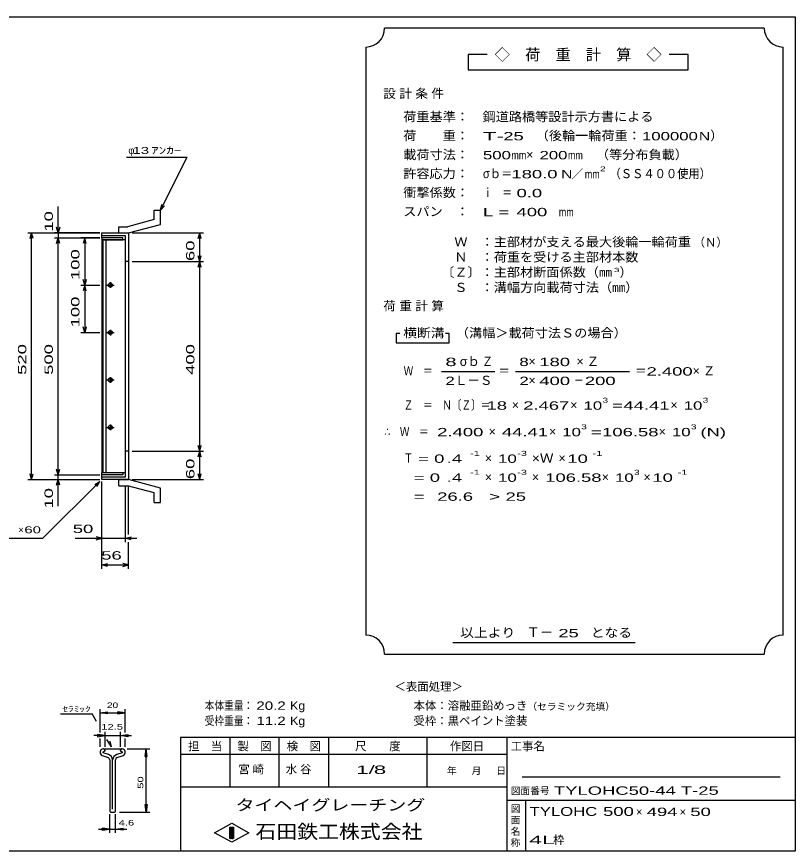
# Model space of a CAD drawing. Units: millimetres, scale not verified. Extents: x -1456 to 1389, y -1026 to 839.
# Drawn here: x -252 to 1389, y -921 to 839 of the extents above; entities that cross this region are included whole.
import ezdxf
from ezdxf.enums import TextEntityAlignment as Align

# ---------------------------------------------------------------- set-up
doc = ezdxf.new("R2010")
doc.units = ezdxf.units.MM
doc.header["$LTSCALE"] = 8
for name, color, linetype, lineweight in [('0_2', 150, 'Continuous', 25), ('16', 3, 'Continuous', 25), ('19', 6, 'Continuous', 25), ('22', 2, 'Continuous', 25), ('32', 4, 'Continuous', 25)]:
    doc.layers.add(name, color=color, linetype=linetype, lineweight=lineweight)
doc.styles.add('ベクトル', font='')
doc.styles.get('ベクトル').set_extended_font_data('ベクトル')

msp = doc.modelspace()

# ---------------------------------------------------------------- linework, layer by layer
at = {"layer": '0_2'}
for p, q in [((-1379.2, 838.8), (1388.8, 838.8)), ((1388.8, 838.8), (1388.8, -921.2)), ((1388.8, -681.2), (92.8, -681.2)), ((92.8, -681.2), (92.8, -921.2)), ((196.8, -681.2), (196.8, -785.2)), ((300.8, -785.2), (300.8, -681.2)), ((404.8, -681.2), (404.8, -785.2)), ((612.8, -785.2), (612.8, -681.2)), ((780.8, -681.2), (780.8, -921.2)), ((780.8, -717.2), (92.8, -717.2)), ((1356.8, -765.2), (812.8, -765.2)), ((92.8, -785.2), (780.8, -785.2)), ((780.8, -813.2), (1388.8, -813.2)), ((820.8, -921.2), (820.8, -813.2)), ((164.8, -882), (200.8, -862)), ((200.8, -862), (236.8, -882)), ((196.8, -870), (204.8, -870)), ((196.8, -894), (196.8, -870)), ((196.8, -870), (198.4, -870)), ((198.4, -870), (198.4, -894)), ((200, -894), (200, -870)), ((200, -870), (201.6, -870)), ((201.6, -870), (201.6, -894)), ((203.2, -894), (203.2, -870)), ((203.2, -870), (204.8, -870)), ((204.8, -870), (204.8, -894)), ((204.8, -870), (204.8, -894)), ((200.8, -902), (164.8, -882)), ((204.8, -894), (196.8, -894)), ((198.4, -894), (200, -894)), ((236.8, -882), (200.8, -902)), ((201.6, -894), (203.2, -894)), ((1388.8, -921.2), (-1379.2, -921.2))]:
    msp.add_line(p, q, dxfattribs=at)
at = {"layer": '16'}
for p, q in [((-29, 372.8), (-73, 372.8)), ((-73, 372.8), (-73, 368.3)), ((-29, 368.3), (-29, 372.8)), ((-73, 368.3), (-29, 368.3)), ((-73, 368.3), (-73, -122.7)), ((-23, 368.3), (-73, 368.3)), ((-71, 368.3), (-71, -122.7)), ((-64, -122.7), (-64, 368.3)), ((-23, -122.7), (-23, 368.3)), ((-63, 272.8), (-47, 272.8)), ((-53, 275.8), (-57, 275.8)), ((-57, 269.8), (-53, 269.8)), ((-55, 278.8), (-55, 266.8)), ((-55, 178.8), (-55, 166.8)), ((-63, 172.8), (-47, 172.8)), ((-53, 175.8), (-57, 175.8)), ((-57, 169.8), (-53, 169.8)), ((-63, 72.8), (-47, 72.8)), ((-53, 75.8), (-57, 75.8)), ((-55, 78.8), (-55, 66.8)), ((-57, 69.8), (-53, 69.8)), ((-63, -27.2), (-47, -27.2)), ((-53, -24.2), (-57, -24.2)), ((-57, -30.2), (-53, -30.2)), ((-55, -21.2), (-55, -33.2)), ((-73, -122.7), (-29, -122.7)), ((-73, -127.2), (-73, -122.7)), ((-73, -122.7), (-23, -122.7)), ((-29, -122.7), (-29, -127.2)), ((-29, -127.2), (-73, -127.2))]:
    msp.add_line(p, q, dxfattribs=at)
for centre, radius, start, end in [((-57, 272.8), 3, 90, 270), ((-55, 272.8), 4, 46.6, 133.4), ((-55, 272.8), 4, 226.6, 313.4), ((-53, 272.8), 3, 270, 90), ((-55, 172.8), 4, 46.6, 133.4), ((-57, 172.8), 3, 90, 270), ((-55, 172.8), 4, 226.6, 313.4), ((-53, 172.8), 3, 270, 90), ((-57, 72.8), 3, 90, 270), ((-55, 72.8), 4, 46.6, 133.4), ((-53, 72.8), 3, 270, 90), ((-55, 72.8), 4, 226.6, 313.4), ((-57, -27.2), 3, 90, 270), ((-55, -27.2), 4, 46.6, 133.4), ((-55, -27.2), 4, 226.6, 313.4), ((-53, -27.2), 3, 270, 90)]:
    msp.add_arc(centre, radius, start, end, dxfattribs=at)
at = {"layer": '19'}
for p, q in [((37.61, 430.92), (50.61, 430.92)), ((37.61, 410.9), (37.61, 430.92)), ((50.61, 400.92), (50.61, 430.92)), ((37.61, 410.9), (-18.72, 395.81)), ((-37.01, 395.81), (-18.72, 395.81)), ((-37.01, 382.81), (-37.01, 395.81)), ((-17, 382.8), (50.61, 400.92)), ((-73, 372.8), (-73, 382.8)), ((-73, 382.8), (-17, 382.8)), ((-23, 376.8), (-73, 376.8)), ((-37, 382.8), (-17, 382.8)), ((-23, -131.2), (-23, 376.8)), ((-17, 382.8), (-17, -137.2)), ((-17, 322.8), (-23, 322.8)), ((-17, -77.2), (-23, -77.2)), ((-73, -137.2), (-73, -127.2)), ((-73, -131.2), (-23, -131.2)), ((-17, -137.2), (-73, -137.2)), ((-37.01, -150.21), (-37.01, -137.21)), ((-37, -137.2), (-17, -137.2)), ((50.61, -155.32), (-17, -137.2)), ((-37.01, -150.21), (-18.72, -150.21)), ((37.61, -165.3), (-18.72, -150.21)), ((50.61, -185.32), (50.61, -155.32)), ((37.61, -185.32), (37.61, -165.3)), ((37.61, -185.32), (50.61, -185.32))]:
    msp.add_line(p, q, dxfattribs=at)
at = {"layer": '22', "color": 4}
for p, q in [((1323.2, 814.8), (523.2, 814.8)), ((483.2, 774.8), (483.2, -465.2)), ((1363.2, -465.2), (1363.2, 774.8)), ((739.2, 758.8), (699.2, 758.8)), ((699.2, 758.8), (699.2, 726.8)), ((1163.2, 758.8), (1123.2, 758.8)), ((1163.2, 726.8), (1163.2, 758.8)), ((699.2, 726.8), (1163.2, 726.8)), ((-21, 542.8), (107, 542.8)), ((51, 430.8), (107, 542.8)), ((51, 430.8), (53.4, 442.48)), ((-165, 382.8), (-165, 438.8)), ((51, 430.8), (59, 439.6)), ((-165, 382.8), (-168.2, 394.8)), ((-161.8, 394.8), (-165, 382.8)), ((-229, 382.8), (-77, 382.8)), ((-224.2, 370.8), (-221, 382.8)), ((-217.8, 370.8), (-221, 382.8)), ((-221, -137.2), (-221, 382.8)), ((-77, 382.8), (-173, 382.8)), ((-173, 372.8), (-77, 372.8)), ((-168.2, 360.8), (-165, 372.8)), ((-165, 382.8), (-165, 372.8)), ((-161.8, 360.8), (-165, 372.8)), ((-165, -127.2), (-165, 372.8)), ((-77, 372.8), (-117, 372.8)), ((-109, 372.8), (-112.2, 360.8)), ((-105.8, 360.8), (-109, 372.8)), ((-109, 372.8), (-109, 272.8)), ((-9, 382.8), (141.4, 382.8)), ((130.2, 370.8), (133.4, 382.8)), ((136.6, 370.8), (133.4, 382.8)), ((133.4, 322.8), (133.4, 382.8)), ((133.4, 322.8), (130.2, 334.8)), ((133.4, 322.8), (136.6, 334.8)), ((-9, 322.8), (141.4, 322.8)), ((130.2, 310.8), (133.4, 322.8)), ((136.6, 310.8), (133.4, 322.8)), ((133.4, -77.2), (133.4, 322.8)), ((-109, 272.8), (-112.2, 284.8)), ((-105.8, 284.8), (-109, 272.8)), ((-117, 272.8), (-77, 272.8)), ((-109, 272.8), (-112.2, 260.8)), ((-105.8, 260.8), (-109, 272.8)), ((-109, 272.8), (-109, 172.8)), ((-109, 172.8), (-112.2, 184.8)), ((-105.8, 184.8), (-109, 172.8)), ((-117, 172.8), (-77, 172.8)), ((555.2, 170.8), (547.2, 170.8)), ((547.2, 170.8), (547.2, 150.8)), ((659.2, 170.8), (651.2, 170.8)), ((659.2, 150.8), (659.2, 170.8)), ((547.2, 150.8), (659.2, 150.8)), ((643.2, 90.8), (755.2, 90.8)), ((799.2, 90.8), (1039.2, 90.8)), ((133.4, -77.2), (130.2, -65.2)), ((133.4, -77.2), (136.6, -65.2)), ((-9, -77.2), (141.4, -77.2)), ((130.2, -89.2), (133.4, -77.2)), ((136.6, -89.2), (133.4, -77.2)), ((133.4, -137.2), (133.4, -77.2)), ((-165, -127.2), (-168.2, -115.2)), ((-165, -127.2), (-161.8, -115.2)), ((-229, -137.2), (-77, -137.2)), ((-221, -137.2), (-224.2, -125.2)), ((-221, -137.2), (-217.8, -125.2)), ((-173, -127.2), (-77, -127.2)), ((-173, -137.2), (-77, -137.2)), ((-168.2, -149.2), (-165, -137.2)), ((-165, -137.2), (-165, -127.2)), ((-161.8, -149.2), (-165, -137.2)), ((-165, -193.2), (-165, -137.2)), ((-9, -137.2), (141.4, -137.2)), ((133.4, -137.2), (130.2, -125.2)), ((133.4, -137.2), (136.6, -125.2)), ((-197, -261.2), (-77, -141.2)), ((-87.4, -147.6), (-77, -141.2)), ((-83.4, -151.6), (-77, -141.2)), ((-73, -269.2), (-73, -141.2)), ((-73, -325.2), (-73, -141.2)), ((-23, -269.2), (-23, -152.6)), ((-17, -253.2), (-17, -152.6)), ((-357, -261.2), (-197, -261.2)), ((-129, -261.2), (-73, -261.2)), ((-73, -261.2), (-85, -258)), ((-85, -264.4), (-73, -261.2)), ((-73, -261.2), (-23, -261.2)), ((-23, -261.2), (-11, -258)), ((-11, -264.4), (-23, -261.2)), ((-23, -261.2), (1, -261.2)), ((-17, -325.2), (-17, -269.2)), ((-73, -317.2), (-61, -314)), ((-17, -317.2), (-29, -314)), ((-61, -320.4), (-73, -317.2)), ((-73, -317.2), (-17, -317.2)), ((-29, -320.4), (-17, -317.2)), ((667.2, -481.2), (1051.2, -481.2)), ((523.2, -505.2), (1323.2, -505.2))]:
    msp.add_line(p, q, dxfattribs=at)
for centre, start, end in [((483.2, 814.8), 270, 0), ((1363.2, 814.8), 180, 270), ((483.2, -505.2), 0, 90), ((1363.2, -505.2), 90, 180)]:
    msp.add_arc(centre, 40, start, end, dxfattribs=at)
at = {"layer": '32'}
for p, q in [((-160.267, -631.6), (-93.6, -631.6)), ((-84.267, -647.6), (-93.6, -631.6)), ((-76.8, -670.8), (-76.8, -621.2)), ((-76.8, -629.2), (-60.8, -626.8)), ((-60.8, -631.6), (-76.8, -629.2)), ((-76.8, -629.2), (-23.467, -629.2)), ((-60.8, -631.6), (-60.8, -626.8)), ((-23.467, -629.2), (-39.467, -626.8)), ((-39.467, -631.6), (-39.467, -626.8)), ((-39.467, -631.6), (-23.467, -629.2)), ((-23.467, -670.8), (-23.467, -621.2)), ((-66.133, -677.2), (-90.133, -677.2)), ((-66.133, -677.2), (-82.133, -674.8)), ((-82.133, -674.8), (-82.133, -679.6)), ((-82.133, -679.6), (-66.133, -677.2)), ((-76.8, -701.2), (-76.8, -683.6)), ((-66.133, -701.2), (-66.133, -669.2)), ((-66.133, -677.2), (-34.133, -677.2)), ((-52.8, -701.2), (-62.133, -685.2)), ((-34.133, -669.2), (-34.133, -701.2)), ((-34.133, -677.2), (-18.133, -674.8)), ((-18.133, -679.6), (-34.133, -677.2)), ((-34.133, -677.2), (-10.133, -677.2)), ((-23.467, -701.2), (-23.467, -683.6)), ((-18.133, -674.8), (-18.133, -679.6)), ((-52.8, -701.2), (-55.733, -688.667)), ((-72.477, -719.012), (-59.49, -723.572)), ((-58.93, -717.275), (-70.45, -713.222)), ((-70.027, -711.367), (-66.187, -709.5)), ((-68.56, -705.2), (-31.093, -705.2)), ((-66.187, -709.5), (-66.187, -708.887)), ((-29.871, -713.222), (-41.391, -717.275)), ((-40.832, -723.572), (-27.845, -719.012)), ((-34.135, -708.887), (-34.135, -709.5)), ((-34.135, -709.5), (-30.295, -711.367)), ((-19.467, -705.2), (28.533, -705.2)), ((18.133, -721.2), (20.533, -705.2)), ((18.133, -721.2), (22.933, -721.2)), ((22.933, -721.2), (20.533, -705.2)), ((20.533, -838.534), (20.533, -705.2)), ((-56.294, -728.111), (-56.294, -836.698)), ((-50.133, -832.427), (-50.133, -728.24)), ((-44.027, -836.698), (-44.027, -728.111)), ((20.533, -838.534), (18.133, -822.534)), ((18.133, -822.534), (22.933, -822.534)), ((22.933, -822.534), (20.533, -838.534)), ((-56.267, -882.534), (-56.267, -842.534)), ((-54.427, -838.565), (-45.894, -838.565)), ((-44, -882.534), (-44, -842.534)), ((-35.467, -838.534), (28.533, -838.534)), ((-80.267, -874.534), (-56.267, -874.534)), ((-56.267, -874.534), (-72.267, -872.134)), ((-72.267, -876.934), (-72.267, -872.134)), ((-72.267, -876.934), (-56.267, -874.534)), ((-56.267, -874.534), (-44, -874.534)), ((-44, -874.534), (-28, -872.134)), ((-28, -876.934), (-44, -874.534)), ((-44, -874.534), (-20, -874.534)), ((-28, -876.934), (-28, -872.134))]:
    msp.add_line(p, q, dxfattribs=at)
for centre, radius, start, end in [((-69.627, -712.4), 7.2, 90.98, 246.68), ((-69.586, -712.444), 1.173, 111.91, 222.33), ((-70.05, -709.056), 3.867, 2.5, 85.55), ((-62.373, -729.049), 12.267, 3.78, 73.7), ((-37.948, -729.049), 12.267, 106.3, 176.22), ((-30.272, -709.056), 3.867, 94.45, 177.5), ((-30.695, -712.4), 7.2, 293.32, 89.02002), ((-30.736, -712.444), 1.173, 317.67, 68.08999), ((-61.09, -728.105), 4.8, 0, 70.58), ((-39.232, -728.105), 4.8, 109.42, 180), ((-54.427, -836.698), 1.867, 180, 270), ((-45.894, -836.698), 1.867, 270, 0)]:
    msp.add_arc(centre, radius, start, end, dxfattribs=at)

# ---------------------------------------------------------------- texts
at = {"layer": '0_2', "style": 'ベクトル'}
for s, height, p in [('担\u3000当', 17.6, (108.8, -699.6)), ('製\u3000図', 17.6, (212.8, -699.6)), ('検\u3000図', 17.6, (316.8, -699.6)), ('尺\u3000\u3000度', 17.6, (460.8, -699.6)), ('作図日', 17.6, (660.8, -699.6)), ('工事名', 17.6, (788.8, -699.6)), ('年', 14.66, (654.4, -751.2)), ('月', 14.66, (706.4, -751.2)), ('日', 14.66, (758.4, -751.2)), ('図面番号', 14.66, (788.8, -793.6)), ('図', 14.66, (788.8, -831.2)), ('面', 14.66, (788.8, -855.2)), ('名', 14.66, (788.8, -879.2)), ('称', 14.66, (788.8, -903.2))]:
    msp.add_text(s, height=height, dxfattribs=at).set_placement(p, align=Align.MIDDLE_LEFT)
at = {"layer": '0_2', "color": 222, "style": 'ベクトル'}
for s, height, width, p in [('タイヘイグレーチング', 23.46, 1.25, (208.8, -823.6)), ('石田鉄工株式会社', 29.33, 1.1, (250.8, -879.6))]:
    msp.add_text(s, height=height, dxfattribs=dict(at, width=width)).set_placement(p, align=Align.MIDDLE_LEFT)
at = {"layer": '22', "style": 'ベクトル'}
for s, height, p in [('◇\u3000荷\u3000重\u3000計\u3000算\u3000◇', 23.46, (755.2, 758.8)), ('）', 19.35, (1209.6, 588)), ('φ', 14.66, (-17, 556.8)), ('×', 19.35, (821.6, 548)), ('／', 17.6, (917.2, 506.8)), ('（Ｎ）', 17.6, (1174.4, 362.8)), ('）', 19.35, (1018.4, 300)), ('σｂ', 19.35, (681.6, 112)), ('×', 19.35, (826.4, 112)), ('Ｌ－Ｓ', 19.35, (671.2, 72)), ('×', 19.35, (826.4, 72)), ('×', 19.35, (791.2, 20)), ('×', 19.35, (914.4, 20)), ('×', 19.35, (1125.6, 20)), ('×', 19.35, (742.4, -36)), ('×', 19.35, (869.6, -36)), ('×', 19.35, (1100.8, -36)), ('×', 19.35, (734.4, -92)), ('×', 19.35, (889.6, -92)), ('×', 19.35, (734.4, -132)), ('×', 19.35, (833.6, -132)), ('×', 19.35, (980.8, -132)), ('×', 19.35, (1068.8, -132)), ('×', 14.66, (-249, -243.2)), ('Ｔ－', 20.53, (822.4, -459.2)), ('＜表面処理＞', 17.6, (544, -574)), ('本体：', 17.6, (584, -614)), ('溶融亜鉛めっき', 17.6, (656, -614)), ('（セラミック充填）', 14.66, (824, -616)), ('受枠：', 17.6, (584, -646)), ('黒ペイント塗装', 17.6, (656, -646)), ('×', 17.6, (1052.8, -838)), ('×', 17.6, (1144.8, -838)), ('枠', 17.6, (878.4, -897.2))]:
    msp.add_text(s, height=height, dxfattribs=at).set_placement(p, align=Align.MIDDLE_LEFT)
for s, height, width, p in [('荷重基準：\u3000', 19.35, 1.05, (562.4, 628)), ('鋼道路橋等設計示方書による', 19.35, 1.05, (729.6, 628)), ('荷\u3000\u3000重：\u3000', 19.35, 1.05, (562.4, 588)), ('（後輪一輪荷重：', 19.35, 1.05, (841.6, 588)), ('T-', 17.6, 2, (730.4, 586.8)), (' 25 ', 17.6, 1.65, (762.4, 586.8)), ('100000', 17.6, 1.5, (1065.6, 586.8)), ('N', 17.6, 1.4, (1185.6, 586.8)), (' 13 ', 14.66, 1.6, (-17, 556.8)), ('ｱﾝｶｰ', 14.66, 1.6, (31, 556.8)), ('載荷寸法：\u3000', 19.35, 1.05, (562.4, 548)), ('500', 17.6, 1.5, (730.4, 546.8)), ('mm', 17.6, 0.8, (790.4, 546.8)), ('200', 17.6, 1.5, (849.6, 546.8)), ('mm', 17.6, 0.8, (909.6, 546.8)), ('\u3000（等分布負載）', 19.35, 1.05, (940.8, 548)), ('許容応力：\u3000', 19.35, 1.05, (562.4, 508)), ('σｂ＝', 19.35, 0.9, (730.4, 508)), ('180.0', 17.6, 1.65, (790.4, 506.8)), ('N', 17.6, 1.4, (895.2, 506.8)), ('mm', 17.6, 0.8, (945.2, 506.8)), ('2', 10.56, 1.5, (977.2, 518)), ('（ＳＳ４００使用）', 19.35, 0.9, (997.2, 508)), ('衝撃係数：\u3000', 19.35, 1.05, (562.4, 468)), ('ｉ\u3000＝', 19.35, 0.75, (730.4, 468)), (' 0.0', 17.6, 1.65, (790.4, 466.8)), ('スパン\u3000：\u3000', 19.35, 1.05, (562.4, 428)), ('L =', 17.6, 1.65, (730.4, 426.8)), (' 400 ', 17.6, 1.65, (790.4, 426.8)), ('mm', 17.6, 0.8, (890.4, 426.8)), ('\u3000Ｗ\u3000：主部材が支える最大後輪一輪荷重', 19.35, 1.05, (642.4, 364)), ('\u3000Ｎ\u3000：荷重を受ける主部材本数', 19.35, 1.05, (642.4, 332)), ('〔Ｚ〕：主部材断面係数（㎜', 19.35, 1.05, (642.4, 300)), ('3', 8.798, 1.8, (1006.4, 304.8)), ('\u3000Ｓ\u3000：溝幅方向載荷寸法（㎜）', 19.35, 1.05, (642.4, 268)), ('横断溝', 19.35, 1.1, (562.4, 172)), ('\u3000（溝幅＞載荷寸法Ｓの場合）', 19.35, 1.05, (645.6, 172)), ('8', 17.6, 1.8, (651.2, 110.8)), ('Ｚ', 19.35, 0.9, (728, 112)), ('8', 17.6, 1.5, (807.2, 110.8)), (' 180 ', 17.6, 1.65, (838.4, 110.8)), ('Ｗ\u3000＝', 19.35, 0.75, (563.2, 92)), ('＝', 19.35, 0.9, (763.2, 92)), ('＝', 19.35, 0.9, (1051.2, 92)), ('2.400', 17.6, 1.65, (1075.2, 90.8)), ('2', 17.6, 1.5, (651.2, 70.8)), ('2', 17.6, 1.5, (807.2, 70.8)), (' 400 ', 17.6, 1.65, (838.4, 70.8)), ('－', 19.35, 0.75, (922.4, 72)), (' 200 ', 17.6, 1.65, (934.4, 70.8)), ('3', 10.56, 1.5, (982.4, 30)), ('3', 10.56, 1.5, (1193.6, 30)), ('Ｚ\u3000＝\u3000Ｎ〔Ｚ〕＝', 19.35, 0.75, (563.2, 20)), (' 18 ', 17.6, 1.65, (727.2, 18.8)), ('2.467', 17.6, 1.65, (815.2, 18.8)), ('10', 17.6, 1.5, (942.4, 18.8)), ('=', 17.6, 1.7, (1002.4, 18.8)), ('44.41', 17.6, 1.65, (1026.4, 18.8)), ('10', 17.6, 1.5, (1153.6, 18.8)), ('∴\u3000Ｗ\u3000＝', 19.35, 0.75, (523.2, -36)), (' 2.400', 17.6, 1.65, (623.2, -37.2)), ('44.41', 17.6, 1.65, (770.4, -37.2)), ('10', 17.6, 1.5, (897.6, -37.2)), ('3', 10.56, 1.5, (937.6, -26)), ('=', 17.6, 1.7, (957.6, -37.2)), ('106.58', 17.6, 1.65, (981.6, -37.2)), ('10', 17.6, 1.5, (1128.8, -37.2)), ('3', 10.56, 1.5, (1168.8, -26)), ('(N)', 17.6, 1.65, (1188.8, -37.2)), ('Ｔ', 19.35, 0.75, (563.2, -92)), (' = 0', 17.6, 1.65, (583.2, -93.2)), (' .4 ', 17.6, 1.65, (643.2, -93.2)), ('-1', 10.56, 1.65, (703.2, -82)), ('10', 17.6, 1.5, (762.4, -93.2)), ('-3', 10.56, 1.65, (802.4, -82)), ('×Ｗ', 19.35, 1.1, (833.6, -92)), (' 10 ', 17.6, 1.65, (897.6, -93.2)), ('-1', 10.56, 1.65, (961.6, -82)), ('-1', 10.56, 1.65, (703.2, -122)), ('-3', 10.56, 1.65, (802.4, -122)), ('3', 10.56, 1.5, (1048.8, -122)), ('-1', 10.56, 1.65, (1140.8, -122)), ('  = 0', 17.6, 1.65, (563.2, -133.2)), (' .4 ', 17.6, 1.65, (643.2, -133.2)), ('10', 17.6, 1.5, (762.4, -133.2)), ('106.58', 17.6, 1.65, (861.6, -133.2)), ('10', 17.6, 1.5, (1008.8, -133.2)), (' 10 ', 17.6, 1.65, (1076.8, -133.2)), ('  =', 17.6, 1.65, (563.2, -173.2)), (' 26.6', 17.6, 1.65, (623.2, -173.2)), ('>', 17.6, 1.7, (743.2, -173.2)), (' 25 ', 17.6, 1.65, (767.2, -173.2)), (' 60 ', 14.66, 1.6, (-245, -243.2)), (' 50 ', 17.6, 1.65, (-145, -241.2)), (' 56 ', 17.6, 1.65, (-85, -297.2)), ('以上より\u3000', 19.35, 1.1, (682.4, -460)), (' 25 ', 17.6, 1.65, (878.4, -461.2)), ('となる', 19.35, 1.1, (957.6, -460)), ('本体重量：', 17.6, 0.85, (144, -614)), (' 20.2', 17.6, 1.35, (244, -614)), ('Kg', 17.6, 1.1, (324, -614)), ('受枠重量：', 17.6, 0.85, (144, -646)), (' 11.2', 17.6, 1.35, (244, -646)), ('Kg', 17.6, 1.1, (324, -646)), ('1/', 17.6, 2, (463.2, -749.2)), (' 8 ', 17.6, 2, (487.2, -749.2)), ('TYLOHC50-44 T-25         ', 17.6, 1.65, (880, -793.2)), ('TYLOHC', 18.77, 1.4, (828.8, -837.2)), (' 500 ', 18.77, 1.55, (972.8, -837.2)), (' 494 ', 17.6, 1.65, (1064.8, -838)), (' 50 ', 17.6, 1.65, (1156.8, -838)), ('4L', 17.6, 2.05, (828, -897.2))]:
    msp.add_text(s, height=height, dxfattribs=dict(at, width=width)).set_placement(p, align=Align.MIDDLE_LEFT)
at = {"layer": '22', "style": 'ベクトル', "width": 1.65}
for s, p in [(' 10 ', (-185, 374.8)), (' 60 ', (113.4, 312.8)), (' 100 ', (-129, 272.8)), (' 100 ', (-129, 172.8)), (' 520 ', (-241, 72.8)), (' 500 ', (-185, 72.8)), (' 400 ', (113.4, 72.8)), (' 60 ', (113.4, -147.2)), (' 10 ', (-185, -209.2))]:
    msp.add_text(s, height=17.6, rotation=90, dxfattribs=at).set_placement(p, align=Align.MIDDLE_LEFT)
at = {"layer": '22', "attachment_point": 4, "style": 'ベクトル'}
for s, insert, char_height in [('\\T1.28;設計条件', (520.4, 676), 19.35), ('\\T1.28;荷重計算', (520.4, 228), 19.35), ('\\T1.42;×Ｚ', (927.6, 112), 19.35), ('\\T1.42;×Ｚ', (1172.4, 92), 19.35), ('\\T1.25;宮崎\u3000', (214.8, -749.2), 17.6), ('\\T1.25;水谷\u3000', (314.8, -749.2), 17.6)]:
    msp.add_mtext(s, dxfattribs=dict(at, insert=insert, char_height=char_height))
at = {"layer": '32', "color": 2, "style": 'ベクトル'}
for s, width, p in [('ｾﾗﾐｯｸ', 1.5, (-156.267, -621.2)), ('20', 1.35, (-62.133, -613.2)), ('12.5', 1.5, (-74.133, -658.8)), (' 4.6 ', 1.5, (-44, -860.934))]:
    msp.add_text(s, height=11.73, dxfattribs=dict(at, width=width)).set_placement(p, align=Align.MIDDLE_LEFT)
at = {"layer": '32', "color": 2, "style": 'ベクトル', "width": 1.5}
msp.add_text(' 50 ', height=11.73, rotation=90, dxfattribs=at).set_placement((8.533, -795.867), align=Align.MIDDLE_LEFT)

doc.saveas('drawing.dxf')
